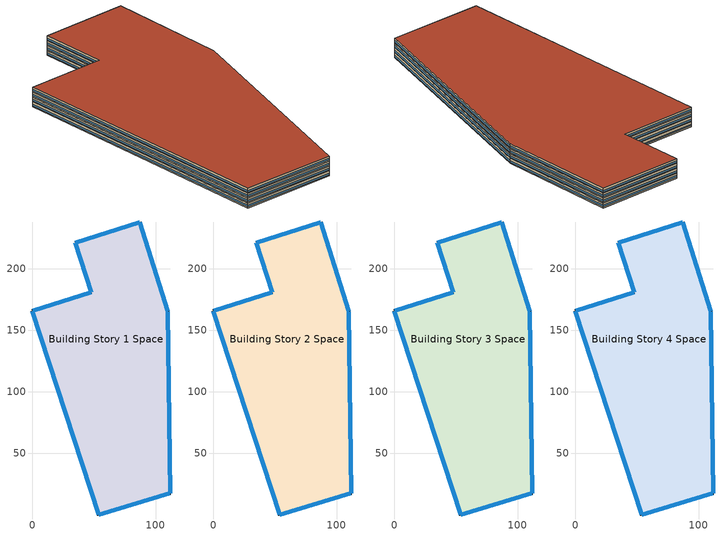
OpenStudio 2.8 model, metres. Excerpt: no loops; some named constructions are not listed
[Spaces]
Building Story 1 Space
 floor ground: 109.88,165.12 111.61,17.73 53.73,0 0,165.55 47.59,180.88 34.63,220.81 87.23,237.76 z0
 wall outside: 111.61,17.73 109.88,165.12 87.23,237.76 34.63,220.81 47.59,180.88 0,165.55 53.73,0 111.61,17.73 z0:3
 window: 53.75,0.01 111.58,17.72 / 0.01,165.52 53.72,0.02 / 47.56,180.87 0.02,165.55 / 34.64,220.79 47.58,180.9 / 87.2,237.75 34.65,220.82 / 109.87,165.14 87.24,237.73 / 111.61,17.76 109.88,165.09 z0.76:1.66
 ceiling adiabatic (Typical Interior Ceiling): 87.23,237.76 34.63,220.81 47.59,180.88 0,165.55 53.73,0 111.61,17.73 109.88,165.12 z3
Building Story 2 Space
 floor adiabatic (Typical Insulated Carpeted 6in Slab Floor): 109.88,165.12 111.61,17.73 53.73,0 0,165.55 47.59,180.88 34.63,220.81 87.23,237.76 z3
 wall outside: 111.61,17.73 109.88,165.12 87.23,237.76 34.63,220.81 47.59,180.88 0,165.55 53.73,0 111.61,17.73 z3:6
 window: 111.61,17.76 109.88,165.09 / 53.75,0.01 111.58,17.72 / 0.01,165.52 53.72,0.02 / 47.56,180.87 0.02,165.55 / 34.64,220.79 47.58,180.9 / 87.2,237.75 34.65,220.82 / 109.87,165.14 87.24,237.73 z3.76:4.66
 ceiling adiabatic (Typical IEAD Roof R-15.87): 87.23,237.76 34.63,220.81 47.59,180.88 0,165.55 53.73,0 111.61,17.73 109.88,165.12 z6
Building Story 3 Space
 floor adiabatic (Typical Interior Floor): 109.88,165.12 111.61,17.73 53.73,0 0,165.55 47.59,180.88 34.63,220.81 87.23,237.76 z6
 wall outside: 111.61,17.73 109.88,165.12 87.23,237.76 34.63,220.81 47.59,180.88 0,165.55 53.73,0 111.61,17.73 z6:9
 window: 34.64,220.79 47.58,180.9 / 87.2,237.75 34.65,220.82 / 109.87,165.14 87.24,237.73 / 111.61,17.76 109.88,165.09 / 53.75,0.01 111.58,17.72 / 0.01,165.52 53.72,0.02 / 47.56,180.87 0.02,165.55 z6.76:7.66
 ceiling adiabatic (Typical IEAD Roof R-15.87): 87.23,237.76 34.63,220.81 47.59,180.88 0,165.55 53.73,0 111.61,17.73 109.88,165.12 z9
Building Story 4 Space
 floor adiabatic (Typical Interior Floor): 109.88,165.12 111.61,17.73 53.73,0 0,165.55 47.59,180.88 34.63,220.81 87.23,237.76 z9
 wall outside: 111.61,17.73 109.88,165.12 87.23,237.76 34.63,220.81 47.59,180.88 0,165.55 53.73,0 111.61,17.73 z9:12
 window: 111.61,17.76 109.88,165.09 / 53.75,0.01 111.58,17.72 / 0.01,165.52 53.72,0.02 / 47.56,180.87 0.02,165.55 / 34.64,220.79 47.58,180.9 / 87.2,237.75 34.65,220.82 / 109.87,165.14 87.24,237.73 z9.76:10.66
 roof outside: 87.23,237.76 34.63,220.81 47.59,180.88 0,165.55 53.73,0 111.61,17.73 109.88,165.12 z12
[Schedule:Ruleset]
Name | Default Day Schedule | Summer Design Day Schedule | Winter Design Day Schedule
RestaurantSitDown Kitchen_Exhaust_SCH | RestaurantSitDown Kitchen_Exhaust_SCH Default | RestaurantSitDown Kitchen_Exhaust_SCH Summer Design Day | RestaurantSitDown Kitchen_Exhaust_SCH Winter Design Day
RestaurantSitDown Kitchen Exhaust Fan Balanced Exhaust Fraction Schedule | RestaurantSitDown Kitchen Exhaust Fan Balanced Exhaust Fraction Schedule Default | RestaurantSitDown Kitchen Exhaust Fan Balanced Exhaust Fraction Schedule Summer Design Day | RestaurantSitDown Kitchen Exhaust Fan Balanced Exhaust Fraction Schedule Winter Design Day
[Schedule:Day]
RestaurantSitDown Kitchen_Exhaust_SCH Default; RestaurantSitDown Kitchen_Exhaust_SCH Winter Design Day; RestaurantSitDown Kitchen_Exhaust_SCH Summer Design Day; RestaurantSitDown Kitchen_Exhaust_SCH Default|WntrDsn|SmrDsn|Sun|Wkdy Day: 5, 0, 0, 24, 0, 1
RestaurantSitDown Kitchen Exhaust Fan Balanced Exhaust Fraction Schedule Default; RestaurantSitDown Kitchen Exhaust Fan Balanced Exhaust Fraction Schedule Winter Design Day; RestaurantSitDown Kitchen Exhaust Fan Balanced Exhaust Fraction Schedule Summer Design Day; RestaurantSitDown Kitchen Exhaust Fan Balanced Exhaust Fraction Schedule Default|WntrDsn|SmrDsn|Sun|Wkdy Day: 1, 0, 0.93371, 5, 0, 0, 24, 0, 0.93371
[Schedule:Rule] Rule Order=0; Apply Sunday=Yes; Apply Monday=Yes; Apply Tuesday=Yes; Apply Wednesday=Yes; Apply Thursday=Yes; Apply Friday=Yes; Date Specification Type=DateRange; Start Month=1; Start Day=1; End Month=12; End Day=31
Name | Schedule Ruleset | Day Schedule
Schedule Rule 19 | RestaurantSitDown Kitchen_Exhaust_SCH | RestaurantSitDown Kitchen_Exhaust_SCH Default|WntrDsn|SmrDsn|Sun|Wkdy Day
Schedule Rule 20 | RestaurantSitDown Kitchen Exhaust Fan Balanced Exhaust Fraction Schedule | RestaurantSitDown Kitchen Exhaust Fan Balanced Exhaust Fraction Schedule Default|WntrDsn|SmrDsn|Sun|Wkdy Day
